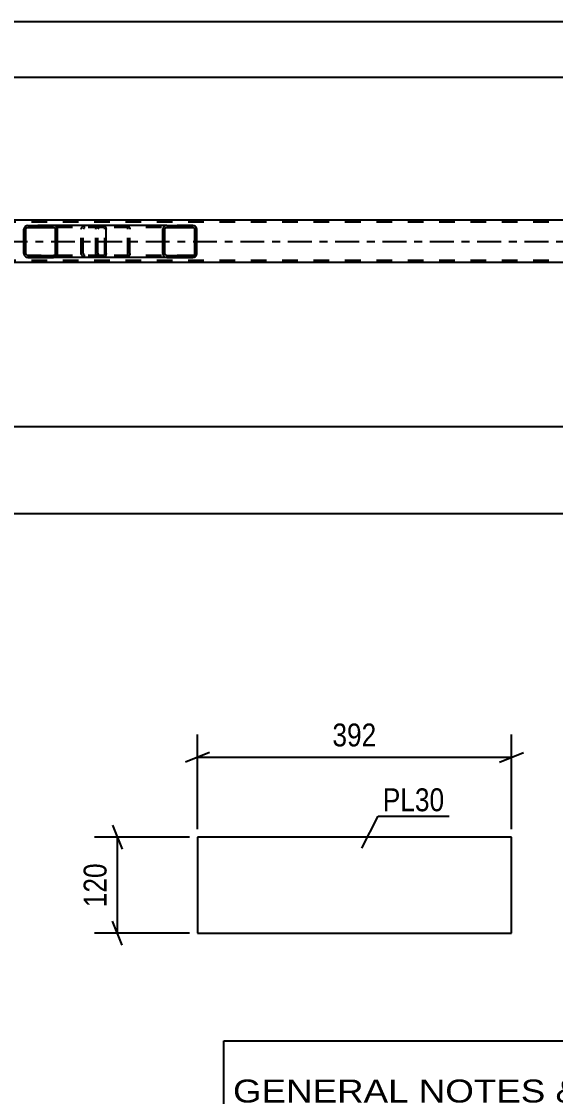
# Model space of a CAD drawing. Header units: millimetres. Extents: x 0 to 841, y 0 to 594.
# Drawn here: x 490.7 to 557.5, y 134.3 to 268.6 of the extents above; entities that cross this region are included whole.
import ezdxf

# ---------------------------------------------------------------- set-up
doc = ezdxf.new("R2010")
doc.units = ezdxf.units.MM
doc.linetypes.add('DXK_LINE_DOT2', pattern=[3.9198, 1.9599, -1.9599])
doc.linetypes.add('DXK_LINE_DOT3', pattern=[5.9187, 2.979, -0.9799, 0.9799, -0.9799])
doc.styles.add('Arial Narrow', font='ARIALN.TTF', dxfattribs={"height": 0.2})

# ---------------------------------------------------------------- blocks, each defined once
blk = doc.blocks.new('Part-247305034-4988 - 4982')
at = {"color": 2, "linetype": 'Continuous'}
for p, q in [((512.7, 166.7), (512.7, 154.7)), ((551.94, 166.7), (512.7, 166.7)), ((551.94, 154.7), (551.94, 166.7)), ((512.7, 154.7), (551.94, 154.7))]:
    blk.add_line(p, q, dxfattribs=at)
blk = doc.blocks.new('Part-247305034-3997 - 3881')
at = {"linetype": 'Continuous'}
h = blk.add_hatch(dxfattribs=at)
h.set_pattern_fill('', scale=0.7, style=0, pattern_type=0)
h.set_pattern_definition([(45, (512.5912, 242.844), (-1.57154, 1.57154), [])])
h.paths.add_polyline_path([(512.63, 242.66), (512.59, 242.84), (512.48, 243), (512.31, 243.1), (512.12, 243.14), (508.88, 243.14), (508.69, 243.1), (508.52, 243), (508.41, 242.84), (508.37, 242.66), (508.37, 239.62), (508.41, 239.44), (508.52, 239.28), (508.69, 239.18), (508.88, 239.14), (512.12, 239.14), (512.31, 239.18), (512.48, 239.28), (512.59, 239.44), (512.63, 239.62)])
h.paths.add_polyline_path([(512.36, 239.53), (512.3, 239.45), (512.22, 239.4), (512.12, 239.38), (508.88, 239.38), (508.79, 239.4), (508.7, 239.45), (508.65, 239.53), (508.63, 239.62), (508.63, 242.66), (508.65, 242.75), (508.7, 242.83), (508.79, 242.88), (508.88, 242.9), (512.12, 242.9), (512.22, 242.88), (512.3, 242.83), (512.36, 242.75), (512.37, 242.66), (512.37, 239.62)])
at = {"color": 7, "linetype": 'DXK_LINE_DOT2'}
for p, q in [((500.34, 243.1), (500.53, 243.14)), ((501.02, 243.14), (500.53, 243.14)), ((503.77, 243.14), (503.97, 243.1)), ((512.12, 243.14), (508.88, 243.14)), ((500.02, 242.66), (500.06, 242.84)), ((500.02, 239.62), (500.02, 242.66)), ((500.3, 242.75), (500.28, 242.66)), ((500.28, 239.62), (500.28, 242.66)), ((500.35, 242.83), (500.3, 242.75)), ((500.44, 242.88), (500.35, 242.83)), ((500.53, 242.9), (500.44, 242.88)), ((512.12, 242.9), (500.53, 242.9)), ((503.87, 242.88), (503.77, 242.9)), ((503.95, 242.83), (503.87, 242.88)), ((504.01, 242.75), (503.95, 242.83)), ((504.03, 242.66), (504.01, 242.75)), ((504.03, 239.62), (504.03, 242.66)), ((504.24, 242.84), (504.28, 242.66)), ((504.28, 239.62), (504.28, 242.66)), ((500.06, 239.44), (500.02, 239.62)), ((500.28, 239.62), (500.3, 239.53)), ((500.3, 239.53), (500.35, 239.45)), ((500.53, 239.14), (500.34, 239.18)), ((500.35, 239.45), (500.44, 239.4)), ((500.44, 239.4), (500.53, 239.38)), ((512.12, 239.38), (500.53, 239.38)), ((501.02, 239.14), (500.53, 239.14)), ((503.77, 239.38), (503.87, 239.4)), ((503.97, 239.18), (503.77, 239.14)), ((503.87, 239.4), (503.95, 239.45)), ((503.95, 239.45), (504.01, 239.53)), ((504.01, 239.53), (504.03, 239.62)), ((504.28, 239.62), (504.24, 239.44)), ((512.12, 239.14), (508.88, 239.14))]:
    blk.add_line(p, q, dxfattribs=at)
at = {"color": 2, "linetype": 'Continuous'}
for p, q in [((508.88, 243.14), (501.02, 243.14)), ((508.88, 243.14), (508.69, 243.1)), ((508.88, 243.14), (512.12, 243.14)), ((512.31, 243.1), (512.12, 243.14)), ((508.41, 242.84), (508.37, 242.66)), ((508.37, 239.62), (508.37, 242.66)), ((508.63, 242.66), (508.65, 242.75)), ((508.63, 239.62), (508.63, 242.66)), ((508.65, 242.75), (508.7, 242.83)), ((508.7, 242.83), (508.79, 242.88)), ((508.79, 242.88), (508.88, 242.9)), ((508.88, 242.9), (512.12, 242.9)), ((512.12, 242.9), (512.22, 242.88)), ((512.22, 242.88), (512.3, 242.83)), ((512.3, 242.83), (512.36, 242.75)), ((512.36, 242.75), (512.37, 242.66)), ((512.37, 239.62), (512.37, 242.66)), ((512.63, 242.66), (512.59, 242.84)), ((512.63, 239.62), (512.63, 242.66)), ((508.88, 239.14), (501.02, 239.14)), ((508.37, 239.62), (508.41, 239.44)), ((508.65, 239.53), (508.63, 239.62)), ((508.7, 239.45), (508.65, 239.53)), ((508.69, 239.18), (508.88, 239.14)), ((508.79, 239.4), (508.7, 239.45)), ((508.88, 239.38), (508.79, 239.4)), ((508.88, 239.38), (512.12, 239.38)), ((508.88, 239.14), (512.12, 239.14)), ((512.22, 239.4), (512.12, 239.38)), ((512.12, 239.14), (512.31, 239.18)), ((512.3, 239.45), (512.22, 239.4)), ((512.36, 239.53), (512.3, 239.45)), ((512.37, 239.62), (512.36, 239.53)), ((512.59, 239.44), (512.63, 239.62))]:
    blk.add_line(p, q, dxfattribs=at)
at = {"color": 7, "linetype": 'DXK_LINE_DOT2'}
for centre, start, end in [((500.52, 242.64), 110.7583, 155.6801), ((503.79, 242.64), 24.3199, 69.2417), ((500.52, 239.64), 204.3199, 249.2417), ((503.79, 239.64), 290.7583, 335.6801)]:
    blk.add_arc(centre, 0.496, start, end, dxfattribs=at)
at = {"color": 2, "linetype": 'Continuous'}
for centre, start, end in [((508.86, 242.64), 110.7583, 155.68), ((512.14, 242.64), 24.32, 69.2417), ((508.86, 239.64), 204.32, 249.2417), ((512.14, 239.64), 290.7583, 335.68)]:
    blk.add_arc(centre, 0.496, start, end, dxfattribs=at)
blk = doc.blocks.new('Part-247305034-4071 - 3881')
at = {"linetype": 'Continuous'}
h = blk.add_hatch(dxfattribs=at)
h.set_pattern_fill('', scale=0.7, style=0, pattern_type=0)
h.set_pattern_definition([(45, (495.1806, 242.844), (-1.57154, 1.57154), [])])
h.paths.add_polyline_path([(495.22, 242.66), (495.18, 242.84), (495.07, 243), (494.91, 243.1), (494.72, 243.14), (491.53, 243.14), (491.34, 243.1), (491.18, 243), (491.07, 242.84), (491.03, 242.66), (491.03, 239.62), (491.07, 239.44), (491.18, 239.28), (491.34, 239.18), (491.53, 239.14), (494.72, 239.14), (494.91, 239.18), (495.07, 239.28), (495.18, 239.44), (495.22, 239.62)])
h.paths.add_polyline_path([(494.95, 239.53), (494.89, 239.45), (494.81, 239.4), (494.72, 239.38), (491.53, 239.38), (491.44, 239.4), (491.35, 239.45), (491.3, 239.53), (491.28, 239.62), (491.28, 242.66), (491.3, 242.75), (491.35, 242.83), (491.44, 242.88), (491.53, 242.9), (494.72, 242.9), (494.81, 242.88), (494.89, 242.83), (494.95, 242.75), (494.97, 242.66), (494.97, 239.62)])
at = {"color": 2, "linetype": 'Continuous'}
for p, q in [((491.53, 243.14), (491.34, 243.1)), ((491.53, 243.14), (494.72, 243.14)), ((501.02, 243.14), (494.72, 243.14)), ((494.91, 243.1), (494.72, 243.14)), ((501.02, 243.14), (501.12, 243.1)), ((501.12, 243.1), (501.21, 243)), ((491.07, 242.84), (491.03, 242.66)), ((491.03, 239.62), (491.03, 242.66)), ((491.28, 242.66), (491.3, 242.75)), ((491.28, 239.62), (491.28, 242.66)), ((491.3, 242.75), (491.35, 242.83)), ((491.35, 242.83), (491.44, 242.88)), ((491.44, 242.88), (491.53, 242.9)), ((491.53, 242.9), (494.72, 242.9)), ((494.72, 242.9), (494.81, 242.88)), ((494.81, 242.88), (494.89, 242.83)), ((494.89, 242.83), (494.95, 242.75)), ((494.95, 242.75), (494.97, 242.66)), ((494.97, 239.62), (494.97, 242.66)), ((495.22, 242.66), (495.18, 242.84)), ((495.22, 239.62), (495.22, 242.66)), ((501.21, 243), (501.27, 242.84)), ((501.27, 242.84), (501.29, 242.66)), ((501.29, 239.62), (501.29, 242.66)), ((491.03, 239.62), (491.07, 239.44)), ((491.3, 239.53), (491.28, 239.62)), ((491.35, 239.45), (491.3, 239.53)), ((491.34, 239.18), (491.53, 239.14)), ((491.44, 239.4), (491.35, 239.45)), ((491.53, 239.38), (491.44, 239.4)), ((491.53, 239.38), (494.72, 239.38)), ((491.53, 239.14), (494.72, 239.14)), ((494.81, 239.4), (494.72, 239.38)), ((494.72, 239.14), (494.91, 239.18)), ((501.02, 239.14), (494.72, 239.14)), ((494.89, 239.45), (494.81, 239.4)), ((494.95, 239.53), (494.89, 239.45)), ((494.97, 239.62), (494.95, 239.53)), ((495.18, 239.44), (495.22, 239.62)), ((501.12, 239.18), (501.02, 239.14)), ((501.21, 239.28), (501.12, 239.18)), ((501.27, 239.44), (501.21, 239.28)), ((501.29, 239.62), (501.27, 239.44))]:
    blk.add_line(p, q, dxfattribs=at)
at = {"color": 7, "linetype": 'DXK_LINE_DOT2'}
for p, q in [((494.72, 243.14), (491.53, 243.14)), ((498.49, 243.1), (498.68, 243.14)), ((500.02, 242.9), (500.02, 243.14)), ((501.02, 242.9), (491.53, 242.9)), ((498.18, 242.66), (498.22, 242.84)), ((498.18, 239.62), (498.18, 242.66)), ((498.45, 242.75), (498.43, 242.66)), ((498.43, 239.62), (498.43, 242.66)), ((498.5, 242.83), (498.45, 242.75)), ((498.59, 242.88), (498.5, 242.83)), ((498.68, 242.9), (498.59, 242.88)), ((501.07, 242.88), (501.02, 242.9)), ((501.11, 242.83), (501.07, 242.88)), ((501.14, 242.75), (501.11, 242.83)), ((501.15, 242.66), (501.14, 242.75)), ((501.15, 239.62), (501.15, 242.66)), ((501.02, 239.38), (491.53, 239.38)), ((494.72, 239.14), (491.53, 239.14)), ((498.22, 239.44), (498.18, 239.62)), ((498.43, 239.62), (498.45, 239.53)), ((498.45, 239.53), (498.5, 239.45)), ((498.68, 239.14), (498.49, 239.18)), ((498.5, 239.45), (498.53, 239.44)), ((498.53, 239.44), (498.59, 239.4)), ((498.59, 239.4), (498.68, 239.38)), ((500.02, 239.14), (500.02, 239.38)), ((501.02, 239.38), (501.07, 239.4)), ((501.07, 239.4), (501.11, 239.45)), ((501.11, 239.45), (501.14, 239.53)), ((501.14, 239.53), (501.15, 239.62))]:
    blk.add_line(p, q, dxfattribs=at)
at = {"color": 2, "linetype": 'Continuous'}
for centre, start, end in [((491.52, 242.65), 111.1941, 156.1506), ((494.73, 242.65), 23.8494, 68.8059), ((491.52, 239.64), 203.8494, 248.8059), ((494.73, 239.64), 291.1941, 336.1506)]:
    blk.add_arc(centre, 0.492, start, end, dxfattribs=at)
at = {"color": 7, "linetype": 'DXK_LINE_DOT2'}
for centre, start, end in [((498.67, 242.65), 111.1941, 156.1506), ((498.67, 239.64), 203.8494, 248.8059)]:
    blk.add_arc(centre, 0.492, start, end, dxfattribs=at)
blk = doc.blocks.new('Part-247305034-4092 - 3881')
at = {"color": 7, "linetype": 'DXK_LINE_DOT2'}
for p, q in [((729.1, 243.54), (62.35, 243.54)), ((729.1, 238.74), (62.35, 238.74))]:
    blk.add_line(p, q, dxfattribs=at)
at = {"color": 2, "linetype": 'Continuous'}
for p, q in [((583.27, 243.78), (333.86, 243.78)), ((583.27, 238.5), (333.86, 238.5))]:
    blk.add_line(p, q, dxfattribs=at)
at = {"color": 7, "linetype": 'DXK_LINE_DOT3'}
blk.add_line((62.35, 241.14), (728.76, 241.14), dxfattribs=at)
blk = doc.blocks.new('StraightDimension-247305034-42253 - 4982')
at = {"color": 7, "linetype": 'Continuous'}
for p, q in [((512.7, 167.7), (512.7, 179.55)), ((551.94, 167.7), (551.94, 179.55)), ((514.2, 177.3), (511.2, 176.1)), ((550.44, 176.1), (553.44, 177.3)), ((512.7, 176.7), (551.94, 176.7))]:
    blk.add_line(p, q, dxfattribs=at)
at = {"color": 0}
blk.add_wipeout([(535.66, 177.45), (535.66, 181.65), (528.98, 181.65), (528.98, 177.45)], dxfattribs=at)
at = {"color": 3, "style": 'Arial Narrow'}
blk.add_text('392', height=2.863, dxfattribs=at).set_placement((529.58, 178.05))
blk = doc.blocks.new('StraightDimension-247305034-42267 - 4982')
at = {"color": 7, "linetype": 'Continuous'}
for p, q in [((502.1, 168.2), (503.3, 165.2)), ((511.7, 166.7), (499.85, 166.7)), ((502.7, 154.7), (502.7, 166.7)), ((503.3, 153.2), (502.1, 156.2)), ((511.7, 154.7), (499.85, 154.7))]:
    blk.add_line(p, q, dxfattribs=at)
at = {"color": 0}
blk.add_wipeout([(501.95, 164.04), (497.75, 164.04), (497.75, 157.36), (501.95, 157.36)], dxfattribs=at)
at = {"color": 3, "style": 'Arial Narrow'}
blk.add_text('120', height=2.863, rotation=90.0002, dxfattribs=at).set_placement((501.35, 157.96))
blk = doc.blocks.new('StraightDimension-247305034-39745 - 3881')
at = {"color": 7, "linetype": 'Continuous'}
blk.add_line((328.66, 261.65), (584.07, 261.65), dxfattribs=at)
blk = doc.blocks.new('StraightDimension-247305034-39916 - 3881')
at = {"color": 7, "linetype": 'Continuous'}
blk.add_line((328.66, 218), (584.07, 218), dxfattribs=at)
blk = doc.blocks.new('StraightDimension-247305034-4186 - 3881')
at = {"color": 7, "linetype": 'Continuous'}
blk.add_line((49.09, 268.62), (730.4, 268.62), dxfattribs=at)
blk = doc.blocks.new('StraightDimension-247305034-19127 - 3881')
at = {"color": 7, "linetype": 'Continuous'}
blk.add_line((49.73, 207.13), (729.76, 207.13), dxfattribs=at)
blk = doc.blocks.new('Mark-247305034-4984 - 4982')
at = {"color": 0}
blk.add_wipeout([(543.56, 169.95), (543.56, 172.95), (535.88, 172.95), (535.88, 169.95)], dxfattribs=at)
blk.add_wipeout([(543.56, 169.95), (543.56, 172.95), (535.88, 172.95), (535.88, 169.95)], dxfattribs=at)
at = {"color": 30, "linetype": 'Continuous'}
for p, q in [((533.25, 165.33), (535.28, 169.35)), ((535.28, 169.35), (544.16, 169.35))]:
    blk.add_line(p, q, dxfattribs=at)
at = {"color": 3, "style": 'Arial Narrow'}
blk.add_text('PL30', height=2.863, dxfattribs=at).set_placement((535.88, 169.95))
blk = doc.blocks.new('Unknown-247305034-43591 - 41552')
at = {"color": 7, "linetype": 'Continuous'}
for p, q in [((516, 141.25), (676, 141.25)), ((516, 130), (516, 141.25))]:
    blk.add_line(p, q, dxfattribs=at)
at = {"color": 7, "style": 'Arial Narrow', "width": 1.4}
blk.add_text('GENERAL NOTES & WELD DETAILS :', height=2.8633, dxfattribs=at).set_placement((517.15, 133.56))

msp = doc.modelspace()

# ---------------------------------------------------------------- block references
for name in ['StraightDimension-247305034-39745 - 3881', 'Part-247305034-4092 - 3881', 'Part-247305034-4071 - 3881', 'Part-247305034-3997 - 3881', 'StraightDimension-247305034-39916 - 3881', 'StraightDimension-247305034-42253 - 4982', 'Part-247305034-4988 - 4982', 'Unknown-247305034-43591 - 41552']:
    msp.add_blockref(name, (0, 0))

# ---------------------------------------------------------------- next in the draw order: block references
for name in ['StraightDimension-247305034-4186 - 3881', 'StraightDimension-247305034-19127 - 3881', 'Mark-247305034-4984 - 4982', 'StraightDimension-247305034-42267 - 4982']:
    msp.add_blockref(name, (0, 0))

doc.saveas('drawing.dxf')
